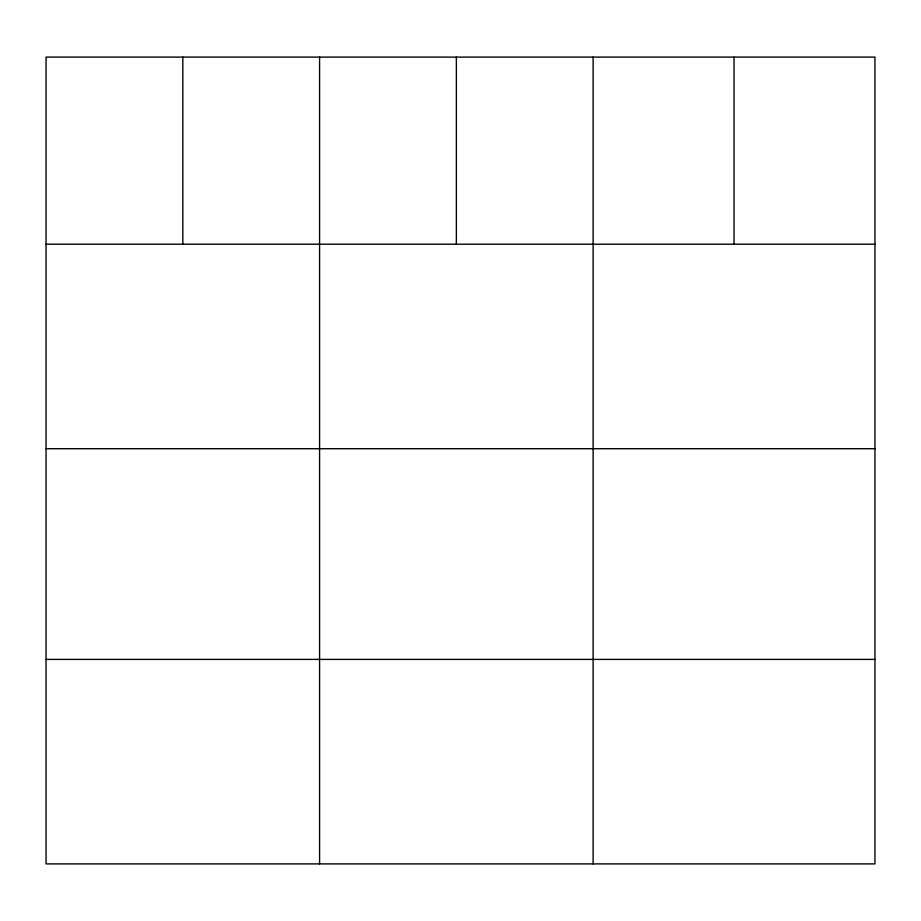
<?xml version="1.0" encoding="UTF-8"?>
<svg xmlns="http://www.w3.org/2000/svg" width="921" height="921" viewBox="0 0 921 921"><rect width="100%" height="100%" fill="white"/><g stroke="black" fill="none" stroke-linecap="round" stroke-linejoin="round"><path stroke-width="1.38" d="M874.95 244.215L874.95 863.898L46.05 863.898L46.05 57.102L874.95 57.102L874.95 244.215L46.05 244.215M46.05 448.711L874.95 448.711M46.05 659.401L874.95 659.401M734.037 57.102L734.037 244.215M593.124 57.102L593.124 863.898M456.356 57.102L456.356 244.215M319.587 57.102L319.587 863.898M182.819 57.102L182.819 244.215"/></g></svg>
